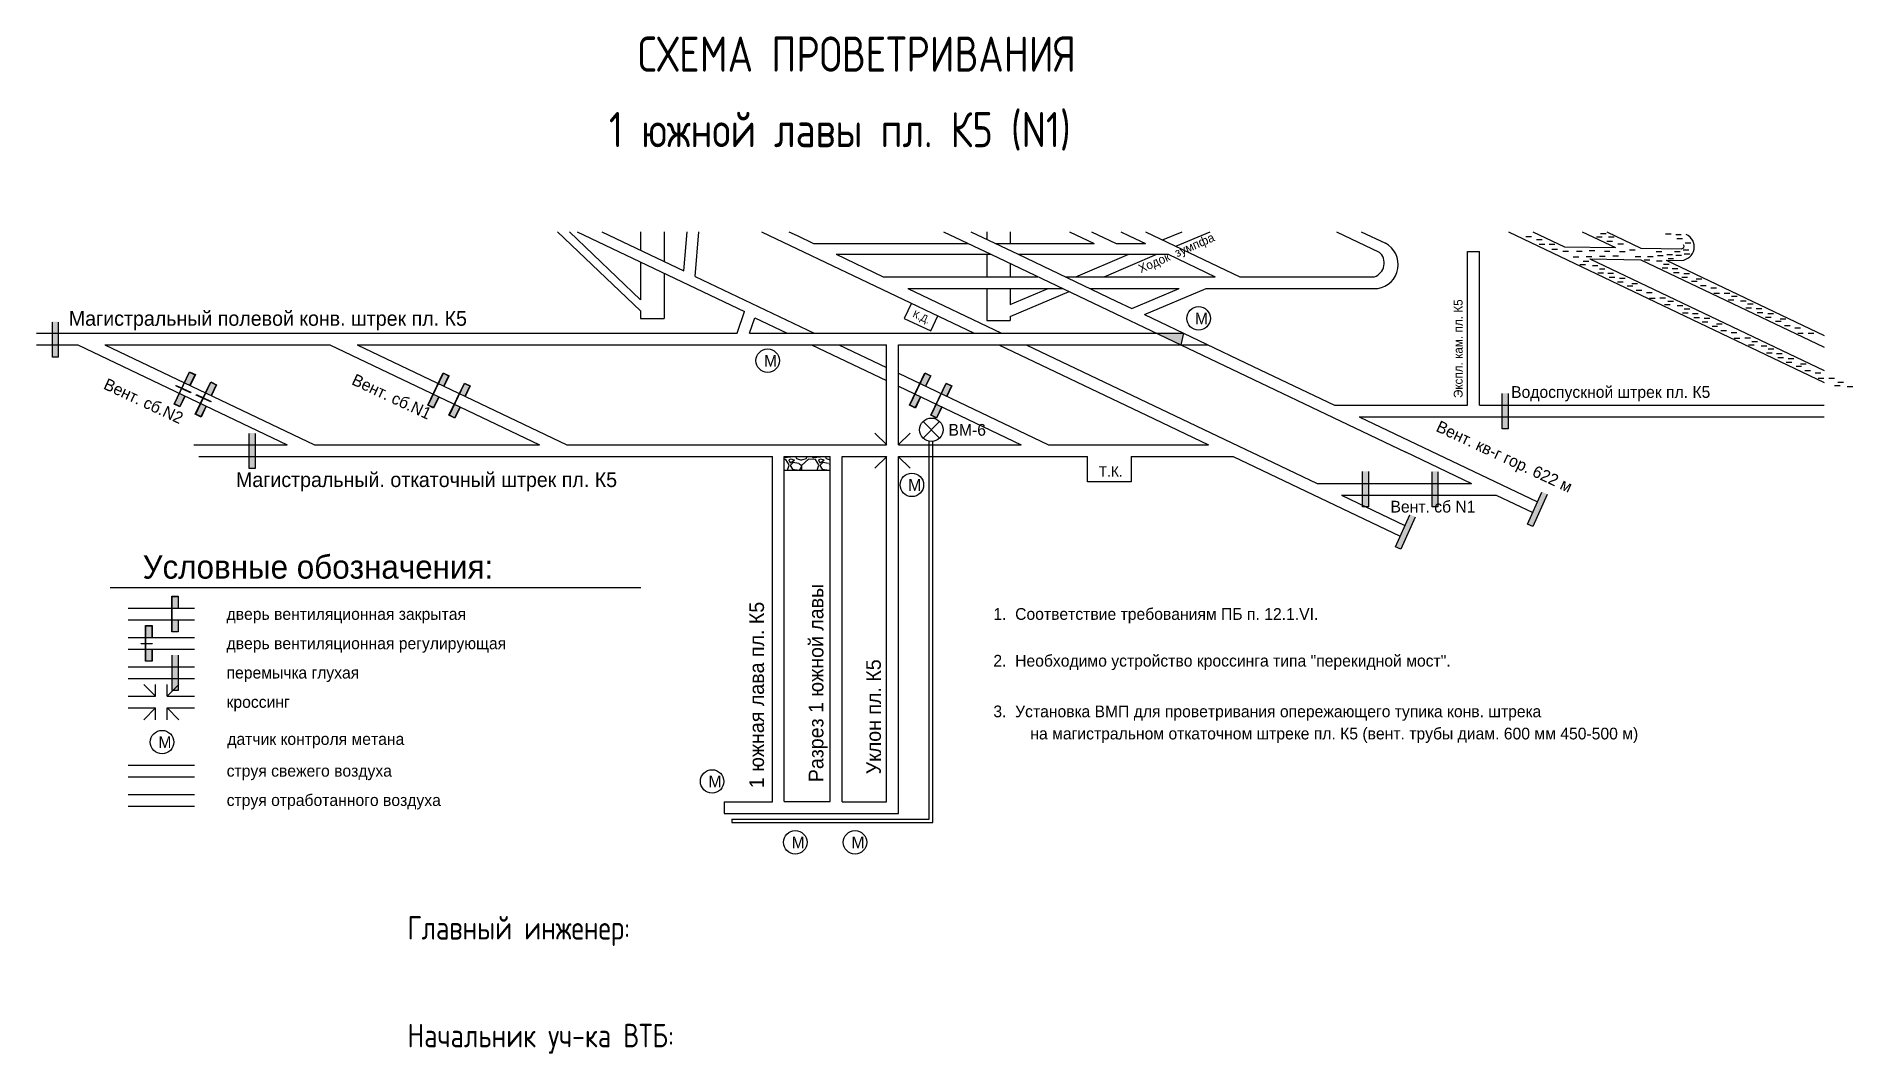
# Model space of a CAD drawing. Header units: millimetres. Extents: x -759 to -139, y -438 to -91.
import ezdxf

# ---------------------------------------------------------------- set-up
doc = ezdxf.new("R2010")
doc.units = ezdxf.units.MM
doc.styles.add('ESKD', font='Eskdwin')

msp = doc.modelspace()

# ---------------------------------------------------------------- hatches: boundary and pattern name
h = msp.add_hatch(color=256)
h.paths.add_polyline_path([(-750.95, -200.64), (-750.95, -196.54), (-751.05, -196.54), (-751.05, -200.54), (-753.05, -200.54), (-753.05, -196.54), (-753.15, -196.54), (-753.15, -200.64)])
h.paths.add_polyline_path([(-751.05, -196.54), (-750.95, -196.54), (-750.95, -188.44), (-753.15, -188.44), (-753.15, -196.54), (-753.05, -196.54), (-753.05, -188.54), (-751.05, -188.54)])
h = msp.add_hatch(color=3)
h.paths.add_polyline_path([(-753.05, -200.54), (-751.05, -200.54), (-751.05, -196.54), (-753.05, -196.54)])
h.paths.add_polyline_path([(-751.05, -192.54), (-753.05, -192.54), (-753.05, -196.54), (-751.05, -196.54)])
h.paths.add_polyline_path([(-751.05, -192.54), (-751.05, -188.54), (-753.05, -188.54), (-753.05, -192.54)])
for points in [[(-367.56, -192.29), (-376.85, -192.29), (-368.46, -196.29)], [(-701.75, -214.47), (-701.67, -214.31), (-703.97, -213.25), (-704.04, -213.41)], [(-721.73, -298.12), (-722.8, -298.12), (-722.8, -298.26), (-721.73, -298.26)], [(-722.8, -298.12), (-722.8, -298.26), (-721.28, -298.26), (-721.28, -298.12)], [(-719.03, -298.12), (-721.63, -298.12), (-721.63, -298.26), (-719.03, -298.26)]]:
    msp.add_hatch(color=256).paths.add_polyline_path(points)
h = msp.add_hatch(color=256)
h.paths.add_polyline_path([(-706.11, -210.14), (-704.34, -206.44), (-706.33, -205.49), (-708.09, -209.19), (-708, -209.24), (-706.28, -205.63), (-704.48, -206.49), (-706.2, -210.1)])
h.paths.add_polyline_path([(-709.72, -212.85), (-708, -209.24), (-708.09, -209.19), (-709.81, -212.8)])
h.paths.add_polyline_path([(-709.59, -217.45), (-707.83, -213.75), (-707.92, -213.71), (-709.64, -217.32), (-711.45, -216.46), (-709.72, -212.85), (-709.81, -212.8), (-711.58, -216.51)])
h = msp.add_hatch(color=3)
h.paths.add_polyline_path([(-704.48, -206.49), (-706.28, -205.63), (-708, -209.24), (-706.2, -210.1)])
h.paths.add_polyline_path([(-711.45, -216.46), (-709.64, -217.32), (-707.92, -213.71), (-709.72, -212.85)])
h = msp.add_hatch(color=256)
h.paths.add_polyline_path([(-709.05, -211.2), (-708.98, -211.04), (-710.93, -210.14), (-711, -210.3)])
h.paths.add_polyline_path([(-705.99, -212.62), (-705.92, -212.46), (-708.88, -211.09), (-708.96, -211.24)])
h = msp.add_hatch(color=256)
h.paths.add_polyline_path([(-698.89, -213.59), (-697.12, -209.88), (-699.11, -208.94), (-700.87, -212.64), (-700.78, -212.68), (-699.06, -209.07), (-697.25, -209.93), (-698.98, -213.54)])
h.paths.add_polyline_path([(-702.5, -216.29), (-700.78, -212.68), (-700.87, -212.64), (-702.59, -216.25)])
h.paths.add_polyline_path([(-702.37, -220.9), (-700.61, -217.2), (-700.7, -217.15), (-702.42, -220.76), (-704.23, -219.9), (-702.5, -216.29), (-702.59, -216.25), (-704.36, -219.95)])
h = msp.add_hatch(color=3)
h.paths.add_polyline_path([(-697.25, -209.93), (-699.06, -209.07), (-700.78, -212.68), (-698.98, -213.54)])
h.paths.add_polyline_path([(-704.23, -219.9), (-702.42, -220.76), (-700.7, -217.15), (-702.5, -216.29)])
h = msp.add_hatch(color=256)
h.paths.add_polyline_path([(-619.63, -210.51), (-617.87, -206.81), (-619.85, -205.87), (-621.62, -209.57), (-621.53, -209.61), (-619.81, -206), (-618, -206.86), (-619.72, -210.47)])
h.paths.add_polyline_path([(-623.25, -213.22), (-621.53, -209.61), (-621.62, -209.57), (-623.34, -213.18)])
h.paths.add_polyline_path([(-623.12, -217.83), (-621.36, -214.12), (-621.45, -214.08), (-623.17, -217.69), (-624.97, -216.83), (-623.25, -213.22), (-623.34, -213.18), (-625.11, -216.88)])
h = msp.add_hatch(color=3)
h.paths.add_polyline_path([(-618, -206.86), (-619.81, -206), (-621.53, -209.61), (-619.72, -210.47)])
h.paths.add_polyline_path([(-624.97, -216.83), (-623.17, -217.69), (-621.45, -214.08), (-623.25, -213.22)])
h = msp.add_hatch(color=256)
h.paths.add_polyline_path([(-612.41, -213.96), (-610.65, -210.26), (-612.63, -209.31), (-614.4, -213.01), (-614.31, -213.05), (-612.59, -209.44), (-610.78, -210.3), (-612.5, -213.91)])
h.paths.add_polyline_path([(-616.03, -216.66), (-614.31, -213.05), (-614.4, -213.01), (-616.12, -216.62)])
h.paths.add_polyline_path([(-615.9, -221.27), (-614.13, -217.57), (-614.23, -217.53), (-615.95, -221.14), (-617.75, -220.27), (-616.03, -216.66), (-616.12, -216.62), (-617.89, -220.32)])
h = msp.add_hatch(color=3)
h.paths.add_polyline_path([(-610.78, -210.3), (-612.59, -209.44), (-614.31, -213.05), (-612.5, -213.91)])
h.paths.add_polyline_path([(-617.75, -220.27), (-615.95, -221.14), (-614.23, -217.53), (-616.03, -216.66)])
h = msp.add_hatch(color=256)
h.paths.add_polyline_path([(-455.43, -210.51), (-453.66, -206.81), (-455.65, -205.87), (-457.41, -209.57), (-457.32, -209.61), (-455.6, -206), (-453.8, -206.86), (-455.52, -210.47)])
h.paths.add_polyline_path([(-459.05, -213.22), (-457.32, -209.61), (-457.41, -209.57), (-459.14, -213.18)])
h.paths.add_polyline_path([(-458.92, -217.83), (-457.15, -214.12), (-457.24, -214.08), (-458.96, -217.69), (-460.77, -216.83), (-459.05, -213.22), (-459.14, -213.18), (-460.9, -216.88)])
h = msp.add_hatch(color=3)
h.paths.add_polyline_path([(-453.8, -206.86), (-455.6, -206), (-457.32, -209.61), (-455.52, -210.47)])
h.paths.add_polyline_path([(-460.77, -216.83), (-458.96, -217.69), (-457.24, -214.08), (-459.05, -213.22)])
h = msp.add_hatch(color=256)
h.paths.add_polyline_path([(-448.21, -213.96), (-446.44, -210.26), (-448.43, -209.31), (-450.19, -213.01), (-450.1, -213.05), (-448.38, -209.44), (-446.58, -210.3), (-448.3, -213.91)])
h.paths.add_polyline_path([(-451.82, -216.66), (-450.1, -213.05), (-450.19, -213.01), (-451.92, -216.62)])
h.paths.add_polyline_path([(-451.69, -221.27), (-449.93, -217.57), (-450.02, -217.53), (-451.74, -221.14), (-453.55, -220.27), (-451.82, -216.66), (-451.92, -216.62), (-453.68, -220.32)])
h = msp.add_hatch(color=3)
h.paths.add_polyline_path([(-446.58, -210.3), (-448.38, -209.44), (-450.1, -213.05), (-448.3, -213.91)])
h.paths.add_polyline_path([(-453.55, -220.27), (-451.74, -221.14), (-450.02, -217.53), (-451.82, -216.66)])
h = msp.add_hatch(color=256)
h.paths.add_polyline_path([(-702.09, -214.31), (-702.01, -214.15), (-703.97, -213.25), (-704.04, -213.41)])
h.paths.add_polyline_path([(-699.03, -215.73), (-698.95, -215.57), (-701.92, -214.2), (-702, -214.35)])
h = msp.add_hatch(color=256)
h.paths.add_polyline_path([(-256.8, -225.01), (-256.8, -220.91), (-256.9, -220.91), (-256.9, -224.91), (-258.9, -224.91), (-258.9, -220.91), (-259, -220.91), (-259, -225.01)])
h.paths.add_polyline_path([(-256.9, -220.91), (-256.8, -220.91), (-256.8, -212.81), (-259, -212.81), (-259, -220.91), (-258.9, -220.91), (-258.9, -212.91), (-256.9, -212.91)])
h = msp.add_hatch(color=3)
h.paths.add_polyline_path([(-258.9, -224.91), (-256.9, -224.91), (-256.9, -220.91), (-258.9, -220.91)])
h.paths.add_polyline_path([(-256.9, -216.91), (-258.9, -216.91), (-258.9, -220.91), (-256.9, -220.91)])
h.paths.add_polyline_path([(-256.9, -216.91), (-256.9, -212.91), (-258.9, -212.91), (-258.9, -216.91)])
h = msp.add_hatch(color=256)
h.paths.add_polyline_path([(-683.86, -238.57), (-683.86, -234.47), (-683.96, -234.47), (-683.96, -238.47), (-685.96, -238.47), (-685.96, -234.47), (-686.06, -234.47), (-686.06, -238.57)])
h.paths.add_polyline_path([(-683.96, -234.47), (-683.86, -234.47), (-683.86, -226.37), (-686.06, -226.37), (-686.06, -234.47), (-685.96, -234.47), (-685.96, -226.47), (-683.96, -226.47)])
h = msp.add_hatch(color=3)
h.paths.add_polyline_path([(-685.96, -238.47), (-683.96, -238.47), (-683.96, -234.47), (-685.96, -234.47)])
h.paths.add_polyline_path([(-683.96, -230.47), (-685.96, -230.47), (-685.96, -234.47), (-683.96, -234.47)])
h.paths.add_polyline_path([(-683.96, -230.47), (-683.96, -226.47), (-685.96, -226.47), (-685.96, -230.47)])
h = msp.add_hatch()
h.set_pattern_fill('GRAVEL', color=256, scale=0.4, style=0)
h.set_pattern_definition([(228.0128, (7.3152, 10.16), (-81.2800691, -91.4401124), [1.36688, -135.322]), (184.9697, (6.4008, 9.144), (121.92019722, 10.1599283), [2.34562, -232.216]), (132.5104, (4.064, 8.9408), (101.5999261, -111.7601092), [1.65393, -163.7388]), (267.2737, (0.1016, 6.4008), (10.1599559, 203.1999346), [2.13602, -211.4656]), (292.8337, (0, 4.2672), (-50.80014422, 121.9200693), [2.09454, -207.3592]), (357.2737, (0.8128, 2.3368), (-203.1999346, 10.1599559), [2.13602, -211.4656]), (37.6942, (2.9464, 2.2352), (-132.08008344, -101.59990943), [2.82478, -279.6524]), (72.2553, (5.1816, 3.9624), (71.12014226, 223.52006482), [2.66688, -264.0212]), (121.4296, (5.9944, 6.5024), (-81.28002094, 132.07984464), [2.14325, -212.182]), (175.2364, (4.8768, 8.3312), (111.7599122, -10.1599047), [2.44685, -119.8956]), (222.3974, (2.4384, 8.5344), (-121.92000367, -111.7598546), [3.16431, -313.2672]), (138.8141, (10.16, 6.2992), (-71.1199547, 60.9599062), [1.08002, -106.9224]), (171.4692, (9.3472, 7.0104), (132.0797984, -20.3200512), [2.05473, -203.4184]), (225, (7.315, 7.315), (-2e-15, -10.15999), [1.43684, -12.93156]), (203.1986, (6.604, 8.5344), (50.8001713, 20.320089), [0.77376, -76.6024]), (291.8014, (5.8928, 8.2296), (-10.160007, 30.4800196), [1.09426, -53.6192]), (30.9638, (6.2992, 7.2136), (30.479968, 20.320016), [1.77728, -57.4652]), (161.5651, (7.8232, 8.128), (20.32001, -10.159985), [1.28515, -30.8436]), (16.3895, (0, 8.2296), (101.60005606, 30.4799366), [1.80035, -178.2352]), (70.3462, (1.7272, 8.7376), (-40.63988675, -111.75984195), [1.5104, -149.5288]), (293.1986, (7.8232, 10.16), (-20.320089, 50.8001713), [1.54752, -75.8288]), (343.6105, (8.4328, 8.7376), (-101.60005606, 30.4799366), [1.80035, -178.2352]), (339.444, (0, 1.9304), (-50.800063, 20.3199753), [1.73614, -85.0708]), (294.7751, (1.6256, 1.3208), (-50.7998816, 111.7599481), [1.45469, -144.0144]), (66.8014, (7.9248, 0), (20.320089, 50.8001713), [1.54752, -75.8288]), (17.354, (8.5344, 1.4224), (-132.0800071, -40.6399387), [1.70313, -168.6096]), (69.444, (2.9464, 0), (-20.3199753, -50.800063), [0.86807, -85.9392]), (101.3099, (7.3152, 0), (-10.15995, 40.63987), [0.51806, -51.288]), (165.9638, (7.2136, 0.508), (30.480021, -10.159982), [2.09454, -39.7962]), (186.009, (5.1816, 1.016), (101.5998502, 10.15997627), [1.94107, -192.1656]), (303.6901, (6.2992, 6.2992), (-10.160003, 20.31998), [1.4653, -35.16712]), (353.1572, (7.112, 5.08), (172.72007143, -20.320091), [2.55823, -253.264]), (60.9454, (9.652, 4.7752), (-40.6399055, -71.1198304), [1.04603, -103.5576]), (90, (10.16, 5.69), (-10.16, 10.16), [0.6096, -9.5504]), (120.2564, (4.9784, 1.3208), (40.6399139, -71.1199641), [1.41147, -139.7356]), (48.0128, (4.2672, 2.54), (81.2800691, 91.4401124), [2.73377, -133.9552]), (0, (6.096, 4.572), (10.16, 10.16), [2.6416, -7.5184]), (325.3048, (8.7376, 4.572), (-101.599824, 71.12000676), [1.60644, -159.0372]), (254.0546, (10.0584, 3.6576), (-10.160026, -40.6400968), [1.47932, -72.4868]), (207.646, (9.652, 2.2352), (-193.0399322, -101.6000639), [2.40858, -238.45]), (175.4261, (7.5184, 1.1176), (-132.08003042, 10.15995084), [2.54812, -252.2632]), (175.4261, (7.5184, 1.1176), (-132.08003042, 10.15995084), [2.54812, -252.2632])])
h.paths.add_polyline_path([(-487.92, -234.36), (-503.65, -234.36), (-503.65, -239.06), (-487.92, -239.06)])
h = msp.add_hatch(color=256)
h.paths.add_polyline_path([(-304.38, -251.58), (-304.38, -247.48), (-304.48, -247.48), (-304.48, -251.48), (-306.48, -251.48), (-306.48, -247.48), (-306.58, -247.48), (-306.58, -251.58)])
h.paths.add_polyline_path([(-304.48, -247.48), (-304.38, -247.48), (-304.38, -239.38), (-306.58, -239.38), (-306.58, -247.48), (-306.48, -247.48), (-306.48, -239.48), (-304.48, -239.48)])
h = msp.add_hatch(color=3)
h.paths.add_polyline_path([(-306.48, -251.48), (-304.48, -251.48), (-304.48, -247.48), (-306.48, -247.48)])
h.paths.add_polyline_path([(-304.48, -243.48), (-306.48, -243.48), (-306.48, -247.48), (-304.48, -247.48)])
h.paths.add_polyline_path([(-304.48, -243.48), (-304.48, -239.48), (-306.48, -239.48), (-306.48, -243.48)])
h = msp.add_hatch(color=256)
h.paths.add_polyline_path([(-280.68, -251.67), (-280.68, -247.57), (-280.78, -247.57), (-280.78, -251.57), (-282.78, -251.57), (-282.78, -247.57), (-282.88, -247.57), (-282.88, -251.67)])
h.paths.add_polyline_path([(-280.78, -247.57), (-280.68, -247.57), (-280.68, -239.47), (-282.88, -239.47), (-282.88, -247.57), (-282.78, -247.57), (-282.78, -239.57), (-280.78, -239.57)])
h = msp.add_hatch(color=3)
h.paths.add_polyline_path([(-282.78, -251.57), (-280.78, -251.57), (-280.78, -247.57), (-282.78, -247.57)])
h.paths.add_polyline_path([(-280.78, -243.57), (-282.78, -243.57), (-282.78, -247.57), (-280.78, -247.57)])
h.paths.add_polyline_path([(-280.78, -243.57), (-280.78, -239.57), (-282.78, -239.57), (-282.78, -243.57)])
h = msp.add_hatch(color=256)
h.paths.add_polyline_path([(-248.37, -258.41), (-246.7, -254.66), (-246.79, -254.62), (-248.42, -258.28), (-250.25, -257.46), (-248.62, -253.81), (-248.71, -253.77), (-250.38, -257.51)])
h.paths.add_polyline_path([(-246.79, -254.62), (-246.7, -254.66), (-243.41, -247.26), (-245.42, -246.37), (-248.71, -253.77), (-248.62, -253.81), (-245.36, -246.5), (-243.54, -247.32)])
h = msp.add_hatch(color=3)
h.paths.add_polyline_path([(-250.25, -257.46), (-248.42, -258.28), (-246.79, -254.62), (-248.62, -253.81)])
h.paths.add_polyline_path([(-245.17, -250.97), (-246.99, -250.15), (-248.62, -253.81), (-246.79, -254.62)])
h.paths.add_polyline_path([(-245.17, -250.97), (-243.54, -247.32), (-245.36, -246.5), (-246.99, -250.15)])
h = msp.add_hatch(color=256)
h.paths.add_polyline_path([(-293.42, -266.15), (-291.75, -262.4), (-291.84, -262.36), (-293.47, -266.01), (-295.3, -265.2), (-293.67, -261.55), (-293.76, -261.51), (-295.43, -265.25)])
h.paths.add_polyline_path([(-291.84, -262.36), (-291.75, -262.4), (-288.45, -255), (-290.46, -254.11), (-293.76, -261.51), (-293.67, -261.55), (-290.41, -254.24), (-288.59, -255.05)])
h = msp.add_hatch(color=3)
h.paths.add_polyline_path([(-295.3, -265.2), (-293.47, -266.01), (-291.84, -262.36), (-293.67, -261.55)])
h.paths.add_polyline_path([(-290.22, -258.71), (-292.04, -257.89), (-293.67, -261.55), (-291.84, -262.36)])
h.paths.add_polyline_path([(-290.22, -258.71), (-288.59, -255.05), (-290.41, -254.24), (-292.04, -257.89)])
h = msp.add_hatch(color=256)
h.paths.add_polyline_path([(-710.15, -286.11), (-710.15, -282.01), (-712.35, -282.01), (-712.35, -286.11), (-712.25, -286.11), (-712.25, -282.11), (-710.25, -282.11), (-710.25, -286.11)])
h.paths.add_polyline_path([(-712.25, -290.11), (-712.25, -286.11), (-712.35, -286.11), (-712.35, -290.11)])
h.paths.add_polyline_path([(-710.15, -294.21), (-710.15, -290.11), (-710.25, -290.11), (-710.25, -294.11), (-712.25, -294.11), (-712.25, -290.11), (-712.35, -290.11), (-712.35, -294.21)])
h = msp.add_hatch(color=3)
h.paths.add_polyline_path([(-710.25, -282.11), (-712.25, -282.11), (-712.25, -286.11), (-710.25, -286.11)])
h.paths.add_polyline_path([(-712.25, -294.11), (-710.25, -294.11), (-710.25, -290.11), (-712.25, -290.11)])
h = msp.add_hatch(color=256)
h.paths.add_polyline_path([(-719.08, -296.11), (-719.08, -292.01), (-721.28, -292.01), (-721.28, -296.11), (-721.18, -296.11), (-721.18, -292.11), (-719.18, -292.11), (-719.18, -296.11)])
h.paths.add_polyline_path([(-721.18, -300.11), (-721.18, -296.11), (-721.28, -296.11), (-721.28, -300.11)])
h.paths.add_polyline_path([(-719.08, -304.21), (-719.08, -300.11), (-719.18, -300.11), (-719.18, -304.11), (-721.18, -304.11), (-721.18, -300.11), (-721.28, -300.11), (-721.28, -304.21)])
h = msp.add_hatch(color=3)
h.paths.add_polyline_path([(-719.18, -292.11), (-721.18, -292.11), (-721.18, -296.11), (-719.18, -296.11)])
h.paths.add_polyline_path([(-721.18, -304.11), (-719.18, -304.11), (-719.18, -300.11), (-721.18, -300.11)])
h = msp.add_hatch(color=256)
h.paths.add_polyline_path([(-710.11, -314.21), (-710.11, -310.11), (-710.21, -310.11), (-710.21, -314.11), (-712.21, -314.11), (-712.21, -310.11), (-712.31, -310.11), (-712.31, -314.21)])
h.paths.add_polyline_path([(-710.21, -310.11), (-710.11, -310.11), (-710.11, -302.01), (-712.31, -302.01), (-712.31, -310.11), (-712.21, -310.11), (-712.21, -302.11), (-710.21, -302.11)])
h = msp.add_hatch(color=3)
h.paths.add_polyline_path([(-712.21, -314.11), (-710.21, -314.11), (-710.21, -310.11), (-712.21, -310.11)])
h.paths.add_polyline_path([(-710.21, -306.11), (-712.21, -306.11), (-712.21, -310.11), (-710.21, -310.11)])
h.paths.add_polyline_path([(-710.21, -306.11), (-710.21, -302.11), (-712.21, -302.11), (-712.21, -306.11)])

# ---------------------------------------------------------------- linework, layer by layer
for p, q in [((-552.56, -184.73), (-580.84, -157.73)), ((-552.56, -180.91), (-576.84, -157.73)), ((-574.22, -157.73), (-517.19, -184.93)), ((-565.84, -157.73), (-537.78, -171.11)), ((-552.56, -157.73), (-552.56, -164.06)), ((-552.56, -157.73), (-552.56, -164.06)), ((-544.56, -157.73), (-544.56, -167.88)), ((-537.78, -171.11), (-536.72, -157.73)), ((-533.92, -172.95), (-532.7, -157.73)), ((-511.32, -157.73), (-438.85, -192.29)), ((-502.03, -157.73), (-499.23, -159.06)), ((-499.23, -159.06), (-493.62, -161.74)), ((-449.32, -157.73), (-433.2, -165.42)), ((-440.03, -157.73), (-423.91, -165.42)), ((-434.56, -157.73), (-434.56, -160.34)), ((-426.56, -157.73), (-426.56, -161.74)), ((-406.37, -157.73), (-397.95, -161.74)), ((-398.9, -157.73), (-390.48, -161.74)), ((-388.9, -157.73), (-386.09, -159.07)), ((-386.09, -159.07), (-380.48, -161.75)), ((-380.51, -157.73), (-348.34, -173.07)), ((-374.62, -160.54), (-368, -157.73)), ((-370.11, -162.69), (-358.41, -157.73)), ((-315.32, -157.73), (-300.78, -164.66)), ((-306.93, -157.73), (-298.7, -161.66)), ((-256.79, -157.73), (-149.12, -209.08)), ((-250.84, -159.4), (-248.91, -159.4)), ((-248.4, -157.73), (-237.63, -162.87)), ((-247.17, -160.32), (-245.24, -160.32)), ((-231.63, -157.73), (-220.28, -163.14)), ((-226.78, -159.42), (-224.85, -159.42)), ((-225.41, -158.31), (-223.49, -158.31)), ((-223.24, -157.73), (-211.6, -163.28)), ((-223.2, -160.95), (-221.28, -160.95)), ((-222.61, -159.42), (-220.68, -159.42)), ((-203.2, -158.44), (-201.27, -158.44)), ((-199.75, -158.64), (-197.83, -158.64)), ((-199.35, -159.99), (-197.42, -159.99)), ((-493.62, -161.74), (-460.86, -161.74)), ((-485.91, -165.42), (-439.34, -165.42)), ((-485.91, -165.42), (-469.88, -173.06)), ((-460.86, -161.74), (-440.91, -161.74)), ((-441.89, -161.74), (-440.91, -161.74)), ((-441.89, -165.42), (-433.2, -165.42)), ((-434.56, -165.42), (-434.56, -173.07)), ((-433.2, -165.42), (-368.46, -196.29)), ((-431.62, -161.74), (-397.95, -161.74)), ((-423.91, -165.42), (-390.47, -181.37)), ((-423.91, -165.42), (-372.77, -165.42)), ((-404.18, -173.07), (-386.14, -165.42)), ((-394.6, -173.07), (-376.56, -165.42)), ((-390.48, -161.74), (-380.48, -161.75)), ((-372.77, -165.42), (-356.73, -173.07)), ((-270.67, -216.86), (-270.67, -164.52)), ((-270.67, -164.52), (-266.67, -164.52)), ((-266.67, -216.86), (-266.67, -164.52)), ((-246.25, -162), (-244.32, -162)), ((-242.89, -162), (-240.96, -162)), ((-241.97, -163.68), (-240.04, -163.68)), ((-238.17, -164.34), (-236.25, -164.34)), ((-237.63, -162.87), (-220.28, -163.14)), ((-234.71, -166.31), (-232.78, -166.31)), ((-233.57, -164.4), (-231.65, -164.4)), ((-230.23, -166.13), (-228.3, -166.13)), ((-229.21, -164.1), (-227.29, -164.1)), ((-228.98, -166.99), (-211.63, -167.27)), ((-228.98, -166.99), (-149.12, -205.08)), ((-225.75, -166.07), (-223.82, -166.07)), ((-224.07, -164.4), (-222.15, -164.4)), ((-221.16, -165.94), (-219.23, -165.94)), ((-219.46, -161.88), (-217.53, -161.88)), ((-218.86, -164.52), (-216.93, -164.52)), ((-215.46, -163.84), (-213.53, -163.84)), ((-213.58, -166.14), (-211.66, -166.14)), ((-211.6, -163.28), (-197.71, -163.5)), ((-209.35, -166.13), (-207.43, -166.13)), ((-206.4, -164.48), (-204.47, -164.48)), ((-205.99, -165.83), (-204.07, -165.83)), ((-202.77, -165.53), (-200.84, -165.53)), ((-202.36, -166.88), (-200.44, -166.88)), ((-200.12, -164.42), (-198.2, -164.42)), ((-199.72, -165.77), (-197.79, -165.77)), ((-197.23, -163.93), (-195.31, -163.93)), ((-196.83, -165.28), (-194.9, -165.28)), ((-196.51, -161.55), (-194.59, -161.55)), ((-552.56, -168.06), (-552.56, -180.91)), ((-544.56, -171.88), (-544.56, -187.31)), ((-533.92, -172.95), (-493.36, -192.29)), ((-469.88, -173.06), (-417.16, -173.07)), ((-426.56, -168.58), (-426.56, -173.07)), ((-407.87, -173.07), (-356.73, -173.07)), ((-379.45, -173.07), (-379.45, -173.07)), ((-348.34, -173.07), (-302.48, -173.07)), ((-232.42, -168.89), (-230.49, -168.89)), ((-231.27, -167.75), (-229.34, -167.75)), ((-228.16, -169.23), (-226.24, -169.23)), ((-226.31, -171.7), (-224.39, -171.7)), ((-225.77, -170.35), (-223.85, -170.35)), ((-222.87, -171.9), (-220.94, -171.9)), ((-222.46, -173.25), (-220.54, -173.25)), ((-211.63, -167.27), (-149.12, -197.08)), ((-210.5, -167.28), (-208.58, -167.28)), ((-206.25, -167.62), (-204.32, -167.62)), ((-204.4, -170.08), (-202.47, -170.08)), ((-203.86, -168.73), (-201.93, -168.73)), ((-202.95, -167.41), (-197.76, -167.49)), ((-202.95, -167.41), (-149.12, -193.08)), ((-200.95, -170.28), (-199.03, -170.28)), ((-200.55, -171.63), (-198.62, -171.63)), ((-197.71, -173.19), (-195.78, -173.19)), ((-196.97, -171.97), (-195.04, -171.97)), ((-461.49, -177.06), (-408.78, -177.07)), ((-461.49, -177.06), (-429.56, -192.29)), ((-434.56, -177.07), (-434.56, -188.04)), ((-426.56, -177.07), (-426.56, -182.55)), ((-426.56, -182.55), (-413.62, -177.07)), ((-426.56, -186.62), (-406.54, -178.13)), ((-399.48, -177.07), (-390.47, -177.07)), ((-390.47, -177.07), (-369.03, -177.07)), ((-385.15, -183.9), (-369.03, -177.07)), ((-380.81, -185.97), (-359.81, -177.07)), ((-359.81, -177.07), (-301.31, -177.07)), ((-219.63, -174.8), (-217.7, -174.8)), ((-218.88, -173.59), (-216.96, -173.59)), ((-216.25, -176.22), (-214.32, -176.22)), ((-214.7, -175.41), (-212.77, -175.41)), ((-213.21, -177.7), (-211.28, -177.7)), ((-209.7, -178.45), (-207.77, -178.45)), ((-194.33, -174.6), (-192.41, -174.6)), ((-192.78, -173.79), (-190.85, -173.79)), ((-191.29, -176.09), (-189.37, -176.09)), ((-187.78, -176.83), (-185.85, -176.83)), ((-186.77, -178.72), (-184.84, -178.72)), ((-183.19, -178.65), (-181.26, -178.65)), ((-552.56, -184.73), (-552.56, -187.31)), ((-519.62, -192.29), (-517.19, -184.93)), ((-460.24, -182.09), (-462.7, -187.3)), ((-390.47, -181.37), (-385.15, -183.9)), ((-208.68, -180.34), (-206.76, -180.34)), ((-205.1, -180.27), (-203.18, -180.27)), ((-203.54, -182.56), (-201.62, -182.56)), ((-202.39, -181.41), (-200.47, -181.41)), ((-199.29, -182.9), (-197.36, -182.9)), ((-197.44, -185.36), (-195.51, -185.36)), ((-196.9, -184.01), (-194.97, -184.01)), ((-193.99, -185.57), (-192.07, -185.57)), ((-181.91, -180.9), (-179.98, -180.9)), ((-180.76, -179.75), (-178.83, -179.75)), ((-177.65, -181.24), (-175.72, -181.24)), ((-175.8, -183.7), (-173.88, -183.7)), ((-175.26, -182.35), (-173.34, -182.35)), ((-172.36, -183.9), (-170.43, -183.9)), ((-171.95, -185.25), (-170.03, -185.25)), ((-168.37, -185.59), (-166.45, -185.59)), ((-552.56, -187.31), (-544.56, -187.31)), ((-515.4, -192.29), (-513.67, -187.04)), ((-513.67, -187.04), (-502.66, -192.29)), ((-462.7, -187.3), (-453.69, -191.55)), ((-453.69, -191.55), (-451.25, -186.38)), ((-434.56, -188.04), (-434.56, -188.04)), ((-434.56, -188.04), (-426.56, -188.04)), ((-426.56, -186.62), (-426.56, -188.04)), ((-380.81, -185.97), (-343.8, -203.63)), ((-193.59, -186.92), (-191.66, -186.92)), ((-190.75, -188.47), (-188.83, -188.47)), ((-190.01, -187.25), (-188.08, -187.25)), ((-187.37, -189.89), (-185.45, -189.89)), ((-185.82, -189.08), (-183.89, -189.08)), ((-184.33, -191.37), (-182.41, -191.37)), ((-169.12, -186.8), (-167.19, -186.8)), ((-165.74, -188.22), (-163.81, -188.22)), ((-164.18, -187.41), (-162.26, -187.41)), ((-162.7, -189.71), (-160.77, -189.71)), ((-159.19, -190.45), (-157.26, -190.45)), ((-758.54, -192.29), (-683.82, -192.29)), ((-758.54, -196.29), (-744.44, -196.29)), ((-744.44, -196.29), (-673, -230.36)), ((-735.14, -196.29), (-663.71, -230.36)), ((-735.14, -196.29), (-705.67, -196.29)), ((-713.9, -192.29), (-519.62, -192.29)), ((-713.9, -196.29), (-658.47, -196.29)), ((-696.38, -196.29), (-658.47, -196.29)), ((-679.61, -192.29), (-531.76, -192.29)), ((-658.47, -196.29), (-587.04, -230.36)), ((-649.18, -196.29), (-577.75, -230.36)), ((-649.18, -196.29), (-523.38, -196.29)), ((-649.18, -196.29), (-580.23, -196.29)), ((-570.94, -196.29), (-541.46, -196.29)), ((-532.17, -196.29), (-468.71, -196.29)), ((-515.4, -192.29), (-367.56, -192.29)), ((-494.27, -196.29), (-468.71, -208.48)), ((-484.98, -196.29), (-468.71, -204.05)), ((-468.71, -230.36), (-468.71, -196.29)), ((-464.71, -230.36), (-464.71, -196.29)), ((-464.71, -196.29), (-359.17, -196.29)), ((-430.46, -196.29), (-379.86, -220.43)), ((-421.17, -196.29), (-343.9, -233.14)), ((-367.56, -192.29), (-368.46, -196.29)), ((-368.46, -196.29), (-291.7, -232.9)), ((-180.82, -192.11), (-178.9, -192.11)), ((-179.81, -194), (-177.88, -194)), ((-176.23, -193.94), (-174.3, -193.94)), ((-174.91, -196.24), (-172.98, -196.24)), ((-173.76, -195.1), (-171.83, -195.1)), ((-170.65, -196.58), (-168.73, -196.58)), ((-168.27, -197.7), (-166.34, -197.7)), ((-158.17, -192.34), (-156.25, -192.34)), ((-154.59, -192.27), (-152.67, -192.27)), ((-343.74, -203.65), (-316.06, -216.86)), ((-168.81, -199.05), (-166.88, -199.05)), ((-165.36, -199.25), (-163.43, -199.25)), ((-164.96, -200.6), (-163.03, -200.6)), ((-162.12, -202.15), (-160.19, -202.15)), ((-161.38, -200.94), (-159.45, -200.94)), ((-158.74, -203.57), (-156.81, -203.57)), ((-157.19, -202.76), (-155.26, -202.76)), ((-464.71, -205.96), (-413.54, -230.36)), ((-464.71, -210.39), (-422.84, -230.36)), ((-155.7, -205.05), (-153.77, -205.05)), ((-152.19, -205.8), (-150.26, -205.8)), ((-151.17, -207.69), (-149.25, -207.69)), ((-147.59, -207.62), (-145.67, -207.62)), ((-145.6, -210.11), (-143.68, -210.11)), ((-144.46, -208.97), (-142.53, -208.97)), ((-141.35, -210.45), (-139.42, -210.45)), ((-456.26, -222.45), (-450.67, -228.08)), ((-450.67, -222.45), (-456.22, -228.12)), ((-380.1, -220.31), (-359.03, -230.36)), ((-316.06, -216.86), (-270.67, -216.86)), ((-307.67, -220.86), (-149.12, -220.86)), ((-307.67, -220.86), (-246.86, -249.86)), ((-266.67, -216.86), (-149.12, -216.86)), ((-704.8, -230.36), (-673, -230.36)), ((-703.14, -234.36), (-568.26, -234.36)), ((-663.71, -230.36), (-587.04, -230.36)), ((-577.75, -230.36), (-522.66, -230.39)), ((-568.39, -234.36), (-507.65, -234.36)), ((-522.73, -230.36), (-468.71, -230.36)), ((-507.65, -352.08), (-507.65, -234.36)), ((-503.65, -352), (-503.65, -234.36)), ((-503.65, -234.36), (-487.92, -234.36)), ((-487.92, -352), (-487.92, -234.36)), ((-483.92, -352.08), (-483.92, -234.36)), ((-483.92, -234.36), (-468.71, -234.36)), ((-468.71, -352.08), (-468.71, -234.36)), ((-464.71, -230.36), (-422.84, -230.36)), ((-464.71, -356.08), (-464.71, -234.36)), ((-464.71, -234.36), (-407.15, -234.36)), ((-454.21, -358.03), (-454.21, -229.18)), ((-452.92, -359.22), (-452.92, -229.22)), ((-413.54, -230.36), (-359.03, -230.36)), ((-408.6, -234.36), (-400.25, -234.36)), ((-400.25, -242.96), (-400.25, -234.36)), ((-385.34, -234.36), (-385.34, -242.96)), ((-385.34, -234.36), (-350.64, -234.36)), ((-350.64, -234.36), (-293.67, -261.54)), ((-344.58, -232.82), (-322, -243.59)), ((-291.88, -232.82), (-269.3, -243.59)), ((-503.65, -239.06), (-487.92, -239.06)), ((-385.34, -242.96), (-400.25, -242.96)), ((-322, -243.59), (-269.3, -243.59)), ((-313.62, -247.59), (-260.91, -247.59)), ((-313.62, -247.59), (-292.04, -257.88)), ((-260.91, -247.59), (-248.49, -253.51)), ((-733.34, -279.09), (-552.52, -279.09)), ((-727.25, -286.11), (-704.64, -286.11)), ((-727.25, -290.11), (-704.64, -290.11)), ((-727.25, -296.11), (-704.64, -296.11)), ((-727.25, -300.11), (-704.64, -300.11)), ((-727.25, -306.11), (-704.64, -306.11)), ((-727.25, -310.11), (-704.64, -310.11)), ((-717.94, -316.11), (-717.94, -312.11)), ((-713.94, -316.11), (-713.94, -312.11)), ((-727.25, -316.11), (-717.94, -316.11)), ((-727.25, -320.11), (-717.94, -320.11)), ((-717.94, -324.11), (-717.94, -320.11)), ((-713.94, -316.11), (-704.64, -316.11)), ((-713.94, -324.11), (-713.94, -320.11)), ((-713.94, -320.11), (-704.64, -320.11)), ((-727.21, -339.59), (-704.6, -339.59)), ((-727.21, -343.59), (-704.6, -343.59)), ((-727.21, -349.59), (-704.6, -349.59)), ((-524.09, -352.08), (-507.65, -352.08)), ((-524.09, -352.08), (-524.09, -356.08)), ((-503.65, -352), (-487.92, -352)), ((-483.92, -352.08), (-468.71, -352.08)), ((-727.21, -353.59), (-704.6, -353.59)), ((-524.09, -356.08), (-464.71, -356.08)), ((-521.49, -358.03), (-454.21, -358.03)), ((-521.49, -358.03), (-521.49, -359.22)), ((-521.49, -359.22), (-452.92, -359.22))]:
    msp.add_line(p, q)
at = {"lineweight": 30}
for p, q in [((-468.69, -230.37), (-472.69, -226.37)), ((-460.73, -226.38), (-464.73, -230.38)), ((-468.69, -234.36), (-472.69, -238.36)), ((-460.72, -238.35), (-464.72, -234.35)), ((-717.94, -316.11), (-721.94, -312.11)), ((-709.94, -312.11), (-713.94, -316.11)), ((-717.94, -320.11), (-721.94, -324.11)), ((-709.94, -324.11), (-713.94, -320.11))]:
    msp.add_line(p, q, dxfattribs=at)
for points in [[(-751.05, -188.54), (-751.05, -200.54), (-753.05, -200.54), (-753.05, -188.54)], [(-707.83, -213.75), (-709.59, -217.45), (-711.58, -216.51), (-706.33, -205.49), (-704.34, -206.44), (-706.11, -210.14)], [(-707.92, -213.71), (-709.64, -217.32), (-711.45, -216.46), (-706.28, -205.63), (-704.48, -206.49), (-706.2, -210.1)], [(-700.61, -217.2), (-702.37, -220.9), (-704.36, -219.95), (-699.11, -208.94), (-697.12, -209.88), (-698.89, -213.59)], [(-700.7, -217.15), (-702.42, -220.76), (-704.23, -219.9), (-699.06, -209.07), (-697.25, -209.93), (-698.98, -213.54)], [(-621.36, -214.12), (-623.12, -217.83), (-625.11, -216.88), (-619.85, -205.87), (-617.87, -206.81), (-619.63, -210.51)], [(-621.45, -214.08), (-623.17, -217.69), (-624.97, -216.83), (-619.81, -206), (-618, -206.86), (-619.72, -210.47)], [(-614.13, -217.57), (-615.9, -221.27), (-617.89, -220.32), (-612.63, -209.31), (-610.65, -210.26), (-612.41, -213.96)], [(-614.23, -217.53), (-615.95, -221.14), (-617.75, -220.27), (-612.59, -209.44), (-610.78, -210.3), (-612.5, -213.91)], [(-457.15, -214.12), (-458.92, -217.83), (-460.9, -216.88), (-455.65, -205.87), (-453.66, -206.81), (-455.43, -210.51)], [(-457.24, -214.08), (-458.96, -217.69), (-460.77, -216.83), (-455.6, -206), (-453.8, -206.86), (-455.52, -210.47)], [(-449.93, -217.57), (-451.69, -221.27), (-453.68, -220.32), (-448.43, -209.31), (-446.44, -210.26), (-448.21, -213.96)], [(-450.02, -217.53), (-451.74, -221.14), (-453.55, -220.27), (-448.38, -209.44), (-446.58, -210.3), (-448.3, -213.91)], [(-256.9, -212.91), (-256.9, -224.91), (-258.9, -224.91), (-258.9, -212.91)], [(-683.96, -226.47), (-683.96, -238.47), (-685.96, -238.47), (-685.96, -226.47)], [(-304.48, -239.48), (-304.48, -251.48), (-306.48, -251.48), (-306.48, -239.48)], [(-280.78, -239.57), (-280.78, -251.57), (-282.78, -251.57), (-282.78, -239.57)], [(-243.54, -247.32), (-248.42, -258.28), (-250.25, -257.46), (-245.36, -246.5)], [(-288.59, -255.05), (-293.47, -266.01), (-295.3, -265.2), (-290.41, -254.24)], [(-710.15, -290.11), (-710.15, -294.21), (-712.35, -294.21), (-712.35, -282.01), (-710.15, -282.01), (-710.15, -286.11)], [(-710.25, -290.11), (-710.25, -294.11), (-712.25, -294.11), (-712.25, -282.11), (-710.25, -282.11), (-710.25, -286.11)], [(-719.08, -300.11), (-719.08, -304.21), (-721.28, -304.21), (-721.28, -292.01), (-719.08, -292.01), (-719.08, -296.11)], [(-719.18, -300.11), (-719.18, -304.11), (-721.18, -304.11), (-721.18, -292.11), (-719.18, -292.11), (-719.18, -296.11)], [(-710.21, -302.11), (-710.21, -314.11), (-712.21, -314.11), (-712.21, -302.11)]]:
    msp.add_lwpolyline(points)
for points in [[(-710.93, -210.14), (-705.92, -212.46), (-705.99, -212.62), (-711, -210.3)], [(-703.97, -213.25), (-698.95, -215.57), (-699.03, -215.73), (-704.04, -213.41)], [(-722.8, -298.12), (-719.03, -298.12), (-719.03, -298.26), (-722.8, -298.26)]]:
    msp.add_lwpolyline(points, close=True)
for centre in [(-362.37, -187.27), (-509.26, -201.68), (-453.46, -225.25), (-460.11, -244.04), (-715.69, -331.75), (-528.2, -345.16), (-499.85, -365.93), (-479.48, -365.93)]:
    msp.add_circle(centre, 4)
for centre, radius, start, end in [((-198.04, -162.87), 4.62, 273.39972, 65.65956), ((-304.04, -168.38), 4.95, 288.49624, 48.77429), ((-302.57, -168.93), 8.24, 278.77684, 62.00911), ((-197.7, -162.71), 0.791, 269.09028, 39.91478)]:
    msp.add_arc(centre, radius, start, end)

# ---------------------------------------------------------------- texts
at = {"lineweight": 25, "style": 'ESKD'}
for s, p in [('СХЕМА ПРОВЕТРИВАНИЯ', (-553.48, -103.16)), ('1 южной лавы пл. К5 (N1)', (-563.37, -128.9))]:
    msp.add_text(s, height=12, dxfattribs=at).set_placement(p)
at = {"color": 7}
for s, height, rotation, p in [('Ходок  зумпфа', 3, 23.64465, (-382.07, -171.89)), ('Вент. кв-г гор. 622 м', 4, 335, (-281.77, -225.58))]:
    msp.add_text(s, height=height, rotation=rotation, dxfattribs=at).set_placement(p)
for s, height, p in [('Магистральный полевой конв. штрек пл. К5', 5, (-747.47, -189.79)), ('М', 4, (-363.62, -189.3)), ('М', 4, (-510.51, -203.71)), ('Водоспускной штрек пл. К5', 4, (-255.85, -214.38)), ('ВМ-6', 4, (-447.63, -227.28)), ('Магистральный. откаточный штрек пл. К5', 5, (-690.5, -244.78)), ('Т.К.', 3.5, (-396.42, -241.2)), ('М', 4, (-461.36, -246.08)), ('Вент. сб N1', 4, (-296.97, -253.47)), ('Условные обозначения:', 8, (-722.31, -276.02)), ('дверь вентиляционная закрытая', 4, (-693.7, -290.07)), ('1.  Соответствие требованиям ПБ п. 12.1.VI.', 4, (-432.34, -290.07)), ('дверь вентиляционная регулирующая', 4, (-693.7, -300.07)), ('2.  Необходимо устройство кроссинга типа "перекидной мост".', 4, (-432.34, -306.01)), ('перемычка глухая', 4, (-693.7, -310.07)), ('кроссинг', 4, (-693.7, -320.07)), ('3.  Установка ВМП для проветривания опережающего тупика конв. штрека', 4, (-432.34, -323.28)), ('на магистральном откаточном штреке пл. К5 (вент. трубы диам. 600 мм 450-500 м)', 4, (-419.72, -330.84)), ('М', 4, (-716.94, -333.78)), ('датчик контроля метана', 4, (-693.45, -332.7)), ('струя свежего воздуха', 4, (-693.66, -343.54)), ('М', 4, (-529.44, -347.19)), ('струя отработанного воздуха', 4, (-693.66, -353.54)), ('М', 4, (-501.1, -367.96)), ('М', 4, (-480.72, -367.96))]:
    msp.add_text(s, height=height).set_placement(p)
for s, height, rotation, p in [('К.Д.', 2.5, 335.67264, (-460.07, -186.66)), ('Экспл. кам. пл. К5', 3, 90, (-272.39, -214.45)), ('Вент. сб.N2', 4, 335, (-735.97, -211.14)), ('Вент. сб.N1', 4, 335, (-651.38, -209.63)), ('Разрез 1 южной лавы', 5, 90, (-490.26, -345.43)), ('1 южная лава пл. К5', 5, 90, (-510.51, -347.46)), ('Уклон пл. К5', 5, 90, (-470.68, -342.73))]:
    msp.add_text(s, height=height, rotation=rotation).set_placement(p)
at = {"style": 'ESKD'}
for s, p in [('Главный инженер:', (-632.04, -399.09)), ('Начальник уч-ка ВТБ:', (-632.04, -435.83))]:
    msp.add_text(s, height=8, dxfattribs=at).set_placement(p)

doc.saveas('drawing.dxf')
